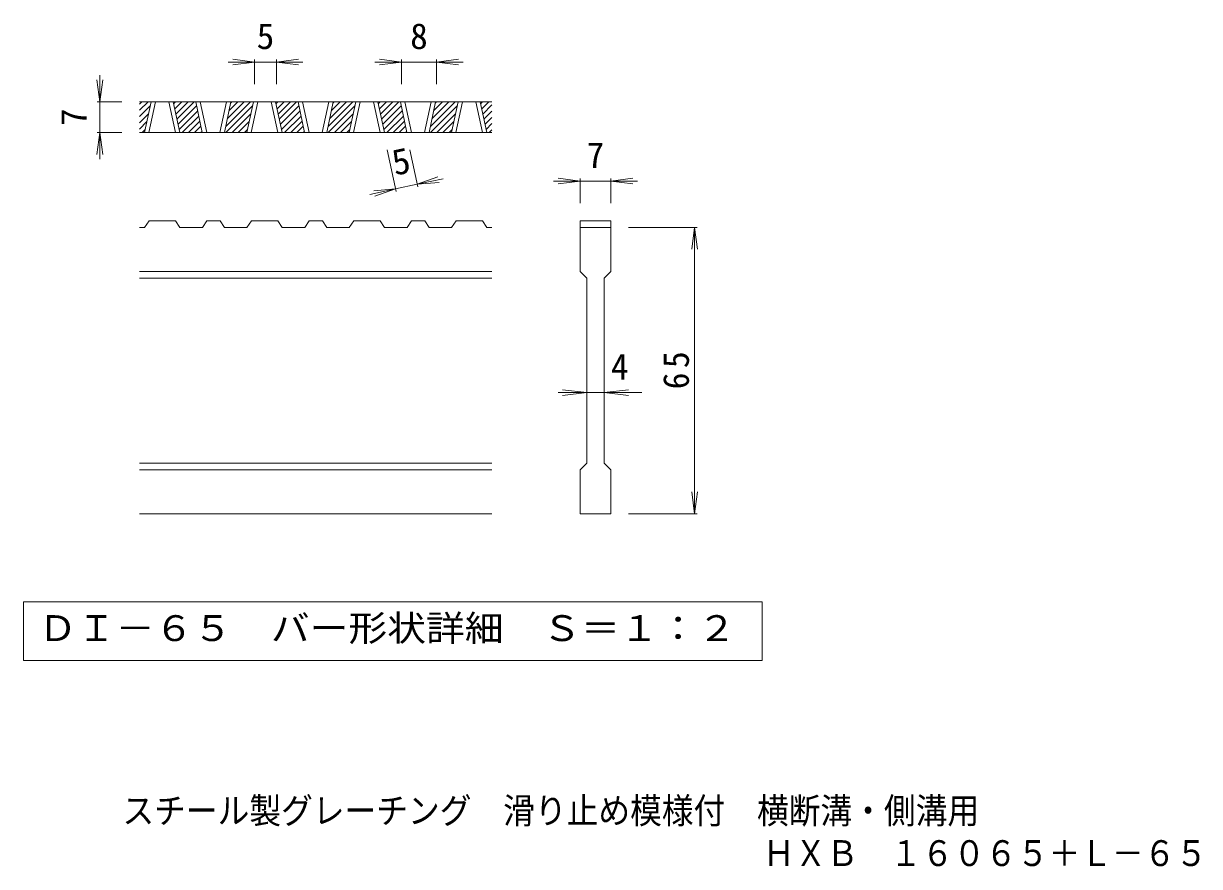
# Model space of a CAD drawing. Units: millimetres on the paper, enlarged 6 times, with parts at other scales. Extents: x -896 to 1052, y -822 to 805.
# Drawn here: x -579 to 222, y -822 to -249 of the extents above; entities that cross this region are included whole.
import ezdxf
from ezdxf.enums import TextEntityAlignment as Align

# ---------------------------------------------------------------- set-up
doc = ezdxf.new("R2010")
doc.units = ezdxf.units.MM
doc.header["$LTSCALE"] = 6
for name, color, linetype, lineweight in [('D-0_通り芯', 3, 'Continuous', 9), ('D-4_寸法', 7, 'Continuous', 9), ('F-5_F-5ﾚｲﾔ', 2, 'Continuous', 9)]:
    doc.layers.add(name, color=color, linetype=linetype, lineweight=lineweight)
doc.layers.add('F-0_F-0ﾚｲﾔ', color=2, linetype='Continuous')
doc.styles.add('ＭＳ ゴシック', font='')
doc.styles.get('ＭＳ ゴシック').set_extended_font_data('MS Gothic')

msp = doc.modelspace()

# ---------------------------------------------------------------- linework, layer by layer
at = {"layer": 'D-0_通り芯'}
for p, q in [((-259.942, -301.868), (-499.942, -301.868)), ((-499.942, -303.453), (-498.358, -301.868)), ((-499.942, -307.695), (-494.115, -301.868)), ((-496.501, -322.869), (-492.007, -301.868)), ((-493.501, -322.869), (-489.007, -301.868)), ((-480.007, -301.868), (-475.513, -322.869)), ((-477.007, -301.868), (-472.513, -322.869)), ((-476.715, -303.235), (-475.348, -301.868)), ((-475.967, -306.73), (-471.105, -301.868)), ((-475.219, -310.225), (-466.862, -301.868)), ((-474.471, -313.72), (-462.62, -301.868)), ((-457.174, -322.869), (-461.668, -301.868)), ((-454.174, -322.869), (-458.668, -301.868)), ((-440.68, -301.868), (-445.174, -322.869)), ((-437.668, -301.868), (-442.162, -322.869)), ((-441.27, -318.702), (-424.436, -301.868)), ((-440.115, -313.305), (-428.679, -301.868)), ((-438.96, -307.907), (-432.921, -301.868)), ((-437.805, -302.509), (-437.164, -301.868)), ((-426.822, -322.869), (-422.328, -301.868)), ((-423.822, -322.869), (-419.328, -301.868)), ((-410.328, -301.868), (-405.834, -322.869)), ((-407.328, -301.868), (-402.834, -322.869)), ((-407.036, -303.235), (-405.669, -301.868)), ((-406.288, -306.73), (-401.426, -301.868)), ((-405.54, -310.225), (-397.183, -301.868)), ((-404.792, -313.72), (-392.941, -301.868)), ((-387.495, -322.869), (-391.988, -301.868)), ((-384.495, -322.869), (-388.988, -301.868)), ((-371.001, -301.868), (-375.495, -322.869)), ((-367.988, -301.868), (-372.482, -322.869)), ((-371.591, -318.702), (-354.757, -301.868)), ((-370.436, -313.305), (-358.999, -301.868)), ((-369.281, -307.907), (-363.242, -301.868)), ((-368.126, -302.509), (-367.485, -301.868)), ((-357.143, -322.869), (-352.649, -301.868)), ((-354.143, -322.869), (-349.649, -301.868)), ((-340.649, -301.868), (-336.155, -322.869)), ((-337.649, -301.868), (-333.155, -322.869)), ((-337.356, -303.235), (-335.989, -301.868)), ((-336.608, -306.73), (-331.747, -301.868)), ((-335.861, -310.225), (-327.504, -301.868)), ((-335.113, -313.72), (-323.261, -301.868)), ((-317.815, -322.869), (-322.309, -301.868)), ((-314.815, -322.869), (-319.309, -301.868)), ((-301.321, -301.868), (-305.815, -322.869)), ((-298.309, -301.868), (-302.803, -322.869)), ((-301.912, -318.702), (-285.078, -301.868)), ((-300.757, -313.305), (-289.32, -301.868)), ((-299.602, -307.907), (-293.563, -301.868)), ((-298.446, -302.509), (-297.806, -301.868)), ((-287.464, -322.869), (-282.97, -301.868)), ((-284.464, -322.869), (-279.97, -301.868)), ((-270.97, -301.868), (-266.476, -322.869)), ((-267.97, -301.868), (-263.476, -322.869)), ((-267.677, -303.235), (-266.31, -301.868)), ((-266.929, -306.73), (-262.067, -301.868)), ((-266.181, -310.225), (-259.942, -303.986)), ((-499.942, -311.938), (-492.589, -304.584)), ((-499.942, -316.181), (-493.744, -309.982)), ((-473.723, -317.214), (-461.088, -304.579)), ((-472.975, -320.709), (-460.34, -308.074)), ((-470.892, -322.869), (-459.592, -311.568)), ((-441.194, -322.869), (-422.909, -304.584)), ((-436.951, -322.869), (-424.064, -309.982)), ((-404.044, -317.214), (-391.408, -304.579)), ((-403.296, -320.709), (-390.661, -308.074)), ((-401.213, -322.869), (-389.913, -311.568)), ((-371.514, -322.869), (-353.23, -304.584)), ((-367.272, -322.869), (-354.385, -309.982)), ((-334.365, -317.214), (-321.729, -304.579)), ((-333.617, -320.709), (-320.981, -308.074)), ((-331.534, -322.869), (-320.233, -311.568)), ((-301.835, -322.869), (-283.551, -304.584)), ((-297.592, -322.869), (-284.706, -309.982)), ((-265.433, -313.72), (-259.942, -308.229)), ((-499.942, -320.423), (-494.899, -315.38)), ((-466.649, -322.869), (-458.844, -315.063)), ((-462.407, -322.869), (-458.096, -318.558)), ((-432.708, -322.869), (-425.22, -315.38)), ((-396.97, -322.869), (-389.165, -315.063)), ((-392.728, -322.869), (-388.417, -318.558)), ((-363.029, -322.869), (-355.54, -315.38)), ((-327.291, -322.869), (-319.486, -315.063)), ((-323.048, -322.869), (-318.738, -318.558)), ((-293.35, -322.869), (-285.861, -315.38)), ((-264.686, -317.214), (-259.942, -312.471)), ((-263.938, -320.709), (-259.942, -316.714)), ((-259.942, -322.869), (-499.942, -322.869)), ((-498.145, -322.869), (-496.054, -320.777)), ((-458.164, -322.869), (-457.348, -322.053)), ((-428.466, -322.869), (-426.375, -320.777)), ((-388.485, -322.869), (-387.669, -322.053)), ((-358.786, -322.869), (-356.695, -320.777)), ((-318.806, -322.869), (-317.99, -322.053)), ((-289.107, -322.869), (-287.016, -320.777)), ((-261.854, -322.869), (-259.942, -320.957)), ((-496.449, -387.368), (-493.449, -382.869)), ((-475.461, -382.869), (-493.449, -382.869)), ((-475.461, -382.869), (-472.461, -387.368)), ((-457.122, -387.368), (-454.122, -382.869)), ((-445.122, -382.869), (-454.122, -382.869)), ((-445.122, -382.869), (-442.11, -387.368)), ((-426.77, -387.368), (-423.77, -382.869)), ((-405.782, -382.869), (-423.77, -382.869)), ((-405.782, -382.869), (-402.782, -387.368)), ((-387.442, -387.368), (-384.442, -382.869)), ((-375.442, -382.869), (-384.442, -382.869)), ((-375.442, -382.869), (-372.43, -387.368)), ((-357.091, -387.368), (-354.091, -382.869)), ((-336.103, -382.869), (-354.091, -382.869)), ((-336.103, -382.869), (-333.103, -387.368)), ((-317.763, -387.368), (-314.763, -382.869)), ((-305.763, -382.869), (-314.763, -382.869)), ((-305.763, -382.869), (-302.751, -387.368)), ((-287.412, -387.368), (-284.412, -382.869)), ((-266.424, -382.869), (-284.412, -382.869)), ((-266.424, -382.869), (-263.424, -387.368)), ((-199.942, -382.869), (-199.942, -387.368)), ((-496.449, -387.368), (-499.942, -387.368)), ((-457.122, -387.368), (-472.461, -387.368)), ((-426.77, -387.368), (-442.11, -387.368)), ((-387.442, -387.368), (-402.782, -387.368)), ((-357.091, -387.368), (-372.43, -387.368)), ((-317.763, -387.368), (-333.103, -387.368)), ((-287.412, -387.368), (-302.751, -387.368)), ((-259.942, -387.368), (-263.424, -387.368)), ((-199.942, -387.368), (-178.942, -387.368)), ((-199.942, -417.368), (-199.942, -387.368)), ((-178.942, -387.368), (-178.942, -417.368)), ((-259.942, -417.368), (-499.942, -417.368)), ((-259.942, -421.868), (-499.942, -421.868)), ((-199.942, -417.368), (-195.443, -421.868)), ((-195.443, -547.868), (-195.443, -421.868)), ((-183.443, -421.868), (-178.942, -417.368)), ((-183.443, -421.868), (-183.443, -547.868)), ((-259.942, -547.868), (-499.942, -547.868)), ((-259.942, -552.368), (-499.942, -552.368)), ((-199.942, -552.368), (-195.443, -547.868)), ((-199.942, -582.368), (-199.942, -552.368)), ((-183.443, -547.868), (-178.942, -552.368)), ((-178.942, -552.368), (-178.942, -582.368)), ((-259.942, -582.368), (-499.942, -582.368)), ((-178.942, -582.368), (-199.942, -582.368))]:
    msp.add_line(p, q, dxfattribs=at)
msp.add_lwpolyline([(-199.942, -382.869), (-178.942, -382.869), (-178.942, -387.368)], dxfattribs=at)
at = {"layer": 'D-0_通り芯', "color": 7}
msp.add_lwpolyline([(-578.935, -642.368), (-578.935, -682.239), (-75.95, -682.239), (-75.95, -642.368)], close=True, dxfattribs=at)
at = {"layer": 'D-4_寸法'}
for p, q in [((-421.643, -274.868), (-439.643, -274.868)), ((-421.643, -274.868), (-436.515, -272.91)), ((-421.643, -274.868), (-436.515, -276.826)), ((-421.643, -273.068), (-421.643, -289.868)), ((-406.643, -274.868), (-421.643, -274.868)), ((-406.643, -274.868), (-391.771, -272.91)), ((-406.643, -273.068), (-406.643, -289.868)), ((-406.643, -274.868), (-391.771, -276.826)), ((-406.643, -274.868), (-388.643, -274.868)), ((-321.624, -274.868), (-339.624, -274.868)), ((-321.624, -274.868), (-336.496, -272.91)), ((-321.624, -274.868), (-336.496, -276.826)), ((-321.624, -273.068), (-321.624, -289.868)), ((-297.624, -274.868), (-321.624, -274.868)), ((-297.624, -274.868), (-282.753, -272.91)), ((-297.624, -273.068), (-297.624, -289.868)), ((-297.624, -274.868), (-282.753, -276.826)), ((-297.624, -274.868), (-279.624, -274.868)), ((-526.942, -301.868), (-528.9, -286.997)), ((-526.942, -301.868), (-526.942, -283.868)), ((-526.942, -301.868), (-524.984, -286.997)), ((-528.742, -301.868), (-511.942, -301.868)), ((-526.942, -301.868), (-526.942, -322.869)), ((-526.942, -322.869), (-528.9, -337.74)), ((-528.742, -322.869), (-511.942, -322.869)), ((-526.942, -322.869), (-524.984, -337.74)), ((-526.942, -322.869), (-526.942, -340.869)), ((-325.166, -362.971), (-331.237, -334.603)), ((-310.498, -359.832), (-315.897, -334.603)), ((-310.875, -358.071), (-325.543, -361.21)), ((-310.875, -358.071), (-296.742, -353.045)), ((-310.875, -358.071), (-293.273, -354.305)), ((-310.875, -358.071), (-295.923, -356.874)), ((-199.942, -355.869), (-217.942, -355.869)), ((-199.942, -355.869), (-214.814, -353.911)), ((-199.942, -355.869), (-214.814, -357.826)), ((-199.942, -354.069), (-199.942, -370.869)), ((-178.942, -355.869), (-199.942, -355.869)), ((-178.942, -355.869), (-164.071, -353.911)), ((-178.942, -354.069), (-178.942, -370.869)), ((-178.942, -355.869), (-164.071, -357.826)), ((-178.942, -355.869), (-160.942, -355.869)), ((-325.543, -361.21), (-343.144, -364.977)), ((-325.543, -361.21), (-340.495, -362.408)), ((-325.543, -361.21), (-339.675, -366.237)), ((-120.142, -387.368), (-166.942, -387.368)), ((-121.942, -387.368), (-123.9, -402.24)), ((-121.942, -387.368), (-119.985, -402.24)), ((-121.942, -582.368), (-121.942, -387.368)), ((-195.443, -499.868), (-214.943, -499.868)), ((-195.443, -499.868), (-211.814, -497.91)), ((-195.443, -499.868), (-211.814, -501.826)), ((-183.443, -499.868), (-195.443, -499.868)), ((-183.443, -499.868), (-167.071, -497.91)), ((-183.443, -499.868), (-167.071, -501.826)), ((-183.443, -499.868), (-157.943, -499.868)), ((-121.942, -582.368), (-123.9, -567.497)), ((-121.942, -582.368), (-119.985, -567.497)), ((-120.142, -582.368), (-166.942, -582.368))]:
    msp.add_line(p, q, dxfattribs=at)

# ---------------------------------------------------------------- texts
at = {"layer": 'D-0_通り芯', "color": 2, "style": 'ＭＳ ゴシック', "width": 1.1}
msp.add_text('ＤＩ－６５\u3000バー形状詳細\u3000Ｓ＝１：２', height=17.6, dxfattribs=at).set_placement((-568.942, -674.304), align=Align.BOTTOM_LEFT)
at = {"layer": 'D-4_寸法', "color": 2, "style": 'ＭＳ ゴシック'}
for s, p in [('5', (-420.143, -271.268)), ('8', (-315.624, -271.268)), ('7', (-195.442, -352.269)), ('4', (-178.943, -496.268))]:
    msp.add_text(s, height=17.6, dxfattribs=at).set_placement(p, align=Align.BOTTOM_LEFT)
for s, rotation, p in [('7', 90, (-530.542, -318.368)), ('5', 12.079, (-324.829, -357.376))]:
    msp.add_text(s, height=17.6, rotation=rotation, dxfattribs=at).set_placement(p, align=Align.BOTTOM_LEFT)
at = {"layer": 'D-4_寸法', "color": 2, "insert": (-125.542, -497.618), "char_height": 17.6, "attachment_point": 7, "rotation": 90, "style": 'ＭＳ ゴシック'}
msp.add_mtext('\\T1.27;\\W0.95;65', dxfattribs=at)
at = {"layer": 'F-0_F-0ﾚｲﾔ', "style": 'ＭＳ ゴシック', "width": 0.9}
msp.add_text('ＨＸＢ\u3000１６０６５＋Ｌ－６５', height=17.6, dxfattribs=at).set_placement((-75.326, -827.479), align=Align.BOTTOM_LEFT)
at = {"layer": 'F-5_F-5ﾚｲﾔ', "style": 'ＭＳ ゴシック', "width": 0.9}
msp.add_text('スチール製グレーチング\u3000滑り止め模様付\u3000横断溝・側溝用', height=17.6, dxfattribs=at).set_placement((-511.578, -798.544), align=Align.BOTTOM_LEFT)

doc.saveas('drawing.dxf')
